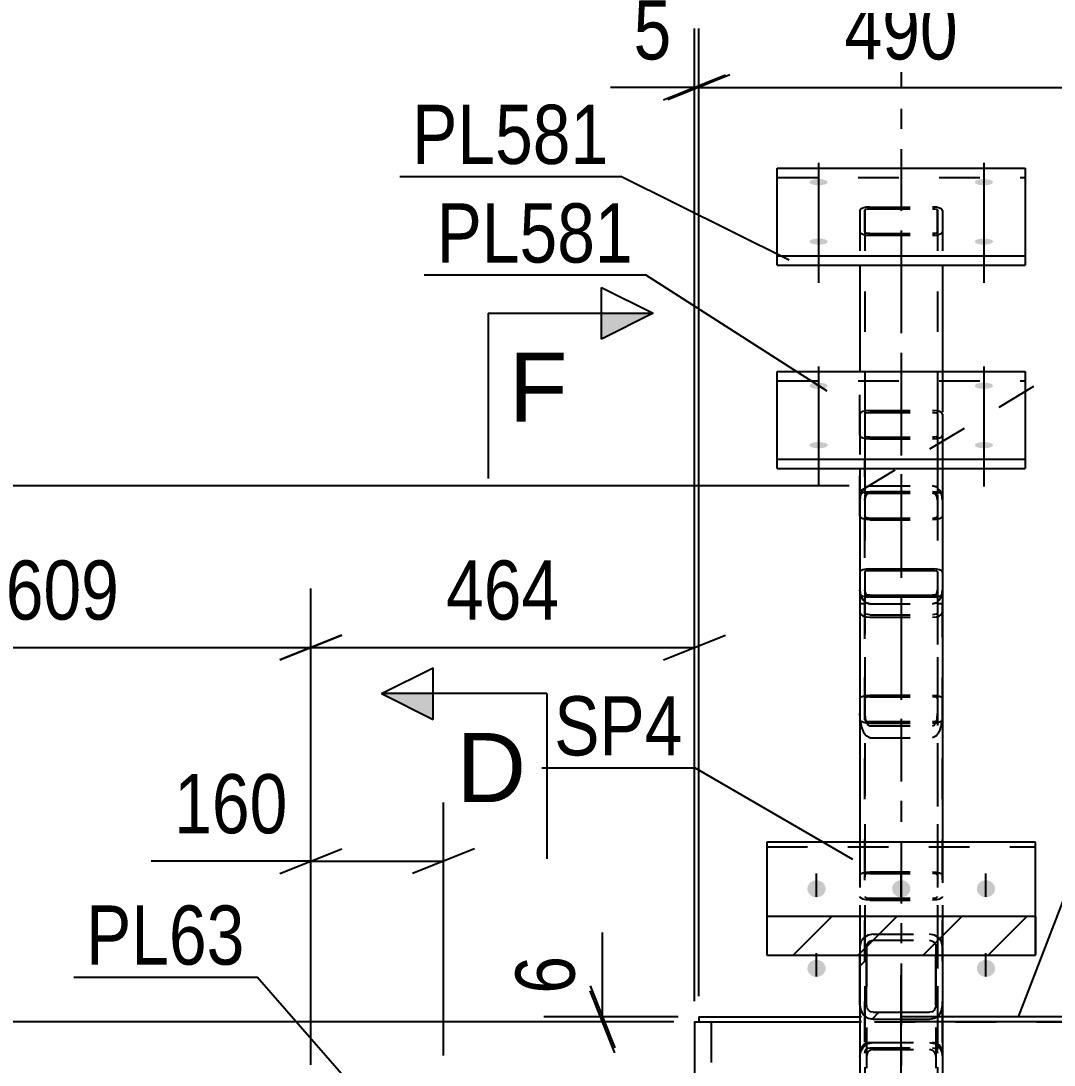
# Model space of a CAD drawing. Header units: millimetres. Extents: x 0 to 841, y 0 to 594.
# Drawn here: x 288.6 to 338.6, y 494.3 to 544.8 of the extents above; entities that cross this region are included whole.
import ezdxf

# ---------------------------------------------------------------- set-up
doc = ezdxf.new("R2010")
doc.units = ezdxf.units.MM
doc.linetypes.add('DXK_LINE_DOT2', pattern=[3.9198, 1.9599, -1.9599])
doc.linetypes.add('DXK_LINE_DOT3', pattern=[5.9187, 2.979, -0.9799, 0.9799, -0.9799])
doc.styles.add('Arial', font='arial.ttf', dxfattribs={"height": 0.2})
doc.styles.add('Arial Narrow', font='ARIALN.TTF', dxfattribs={"height": 0.2})

# ---------------------------------------------------------------- blocks, each defined once
blk = doc.blocks.new('Part-682348010-18010 - 17939')
at = {"color": 2, "linetype": 'Continuous'}
for p, q in [((321.178, 496.415), (321.378, 496.415)), ((321.178, 496.415), (321.178, 340.929)), ((322.048, 496.415), (322.778, 496.415)), ((322.778, 496.415), (329.178, 496.415)), ((340.307, 496.415), (333.178, 496.415))]:
    blk.add_line(p, q, dxfattribs=at)
at = {"color": 7, "linetype": 'DXK_LINE_DOT2'}
for p, q in [((321.299, 496.415), (322.048, 496.415)), ((321.978, 496.415), (321.978, 340.929)), ((333.178, 496.415), (329.178, 496.415))]:
    blk.add_line(p, q, dxfattribs=at)
at = {"color": 7, "linetype": 'DXK_LINE_DOT3'}
blk.add_line((331.178, 340.929), (331.178, 496.415), dxfattribs=at)
blk = doc.blocks.new('Part-682348010-17946 - 17939')
at = {"color": 7, "linetype": 'DXK_LINE_DOT3'}
blk.add_line((331.178, 522.913), (331.178, 489.868), dxfattribs=at)
at = {"color": 7, "linetype": 'DXK_LINE_DOT2'}
for p, q in [((329.178, 521.664), (329.214, 521.926)), ((329.214, 521.926), (329.318, 522.148)), ((329.318, 522.148), (329.474, 522.297)), ((329.474, 522.297), (329.658, 522.349)), ((329.566, 521.98), (329.488, 521.906)), ((329.658, 522.007), (329.566, 521.98)), ((329.658, 522.349), (332.698, 522.349)), ((329.658, 522.007), (332.698, 522.007)), ((332.698, 522.349), (332.881, 522.297)), ((332.789, 521.98), (332.698, 522.007)), ((332.867, 521.906), (332.789, 521.98)), ((332.881, 522.297), (333.037, 522.148)), ((333.037, 522.148), (333.141, 521.926)), ((333.141, 521.926), (333.178, 521.664)), ((329.178, 521.664), (329.178, 491.67)), ((329.436, 521.795), (329.418, 521.664)), ((329.418, 521.664), (329.418, 491.67)), ((329.488, 521.906), (329.436, 521.795)), ((332.919, 521.795), (332.867, 521.906)), ((332.938, 521.664), (332.919, 521.795)), ((332.938, 521.664), (332.938, 491.67)), ((333.178, 521.664), (333.178, 491.67)), ((329.214, 517.06), (329.178, 517.322)), ((329.318, 516.837), (329.214, 517.06)), ((329.418, 517.322), (329.436, 517.191)), ((329.436, 517.191), (329.488, 517.08)), ((329.488, 517.08), (329.566, 517.006)), ((329.566, 517.006), (329.658, 516.979)), ((329.658, 516.979), (332.698, 516.979)), ((332.698, 516.979), (332.789, 517.006)), ((332.789, 517.006), (332.867, 517.08)), ((332.867, 517.08), (332.919, 517.191)), ((332.919, 517.191), (332.938, 517.322)), ((333.141, 517.06), (333.037, 516.837)), ((333.178, 517.322), (333.141, 517.06)), ((329.474, 516.689), (329.318, 516.837)), ((329.658, 516.637), (329.474, 516.689)), ((329.658, 516.637), (332.698, 516.637)), ((332.881, 516.689), (332.698, 516.637)), ((333.037, 516.837), (332.881, 516.689)), ((329.658, 495.416), (329.474, 495.377)), ((329.488, 495.086), (329.566, 495.141)), ((329.566, 495.141), (329.658, 495.161)), ((329.658, 495.416), (332.698, 495.416)), ((329.658, 495.161), (332.698, 495.161)), ((332.881, 495.377), (332.698, 495.416)), ((332.698, 495.161), (332.789, 495.141)), ((332.789, 495.141), (332.867, 495.086)), ((329.214, 495.101), (329.178, 494.905)), ((329.418, 494.905), (329.436, 495.003)), ((329.436, 495.003), (329.488, 495.086)), ((332.867, 495.086), (332.919, 495.003)), ((332.919, 495.003), (332.938, 494.905)), ((333.178, 494.905), (333.141, 495.101)), ((329.178, 491.67), (329.214, 491.475)), ((329.436, 491.573), (329.418, 491.67)), ((332.938, 491.67), (332.919, 491.573)), ((333.141, 491.475), (333.178, 491.67)), ((329.488, 491.49), (329.436, 491.573)), ((329.474, 491.198), (329.658, 491.16)), ((329.566, 491.434), (329.488, 491.49)), ((329.658, 491.415), (329.566, 491.434)), ((329.658, 491.415), (332.698, 491.415)), ((329.658, 491.16), (332.698, 491.16)), ((332.789, 491.434), (332.698, 491.415)), ((332.698, 491.16), (332.881, 491.198)), ((332.867, 491.49), (332.789, 491.434)), ((332.919, 491.573), (332.867, 491.49))]:
    blk.add_line(p, q, dxfattribs=at)
for centre, start, end in [((329.678, 494.925), 114.32, 159.2417), ((332.677, 494.925), 20.7583, 65.68), ((329.678, 491.651), 200.7583, 245.68), ((332.677, 491.651), 294.32, 339.2417)]:
    blk.add_arc(centre, 0.496, start, end, dxfattribs=at)
blk = doc.blocks.new('Part-682348010-18011 - 17939')
at = {"color": 7, "linetype": 'DXK_LINE_DOT2'}
for p, q in [((329.214, 521.926), (329.178, 521.664)), ((329.318, 522.148), (329.214, 521.926)), ((329.474, 522.297), (329.318, 522.148)), ((329.658, 522.349), (329.474, 522.297)), ((329.488, 521.906), (329.566, 521.98)), ((329.566, 521.98), (329.658, 522.007)), ((329.658, 522.349), (332.698, 522.349)), ((329.658, 522.007), (332.698, 522.007)), ((332.881, 522.297), (332.698, 522.349)), ((332.698, 522.007), (332.789, 521.98)), ((332.789, 521.98), (332.867, 521.906)), ((333.037, 522.148), (332.881, 522.297)), ((333.141, 521.926), (333.037, 522.148)), ((333.178, 521.664), (333.141, 521.926)), ((329.178, 521.664), (329.178, 384.205)), ((329.418, 521.664), (329.436, 521.795)), ((329.418, 521.664), (329.418, 384.205)), ((329.436, 521.795), (329.488, 521.906)), ((332.867, 521.906), (332.919, 521.795)), ((332.919, 521.795), (332.938, 521.664)), ((332.938, 521.664), (332.938, 384.205)), ((333.178, 521.664), (333.178, 384.205)), ((329.178, 517.322), (329.214, 517.06)), ((329.214, 517.06), (329.318, 516.837)), ((329.436, 517.191), (329.418, 517.322)), ((329.488, 517.08), (329.436, 517.191)), ((329.566, 517.006), (329.488, 517.08)), ((329.658, 516.979), (329.566, 517.006)), ((329.658, 516.979), (332.698, 516.979)), ((332.789, 517.006), (332.698, 516.979)), ((332.867, 517.08), (332.789, 517.006)), ((332.919, 517.191), (332.867, 517.08)), ((332.938, 517.322), (332.919, 517.191)), ((333.037, 516.837), (333.141, 517.06)), ((333.141, 517.06), (333.178, 517.322)), ((329.318, 516.837), (329.474, 516.689)), ((329.474, 516.689), (329.658, 516.637)), ((329.658, 516.637), (332.698, 516.637)), ((332.698, 516.637), (332.881, 516.689)), ((332.881, 516.689), (333.037, 516.837))]:
    blk.add_line(p, q, dxfattribs=at)
blk = doc.blocks.new('Part-682348010-17947 - 17939')
at = {"linetype": 'Continuous'}
h = blk.add_hatch(dxfattribs=at)
h.set_pattern_fill('', scale=0.7, style=0, pattern_type=0)
h.set_pattern_definition([(45, (332.8576, 499.6446), (-1.5715, 1.5715), [])])
h.paths.add_polyline_path([(333.178, 499.645), (332.858, 499.645), (332.858, 497.222), (332.833, 497.092), (332.764, 496.981), (332.66, 496.908), (332.538, 496.882), (329.818, 496.882), (329.695, 496.908), (329.591, 496.981), (329.522, 497.092), (329.498, 497.222), (329.498, 499.645), (329.178, 499.645), (329.178, 497.222), (329.226, 496.962), (329.365, 496.741), (329.573, 496.593), (329.818, 496.541), (332.538, 496.541), (332.783, 496.593), (332.99, 496.741), (333.129, 496.962), (333.178, 497.222)])
at = {"color": 7, "linetype": 'DXK_LINE_DOT2'}
for p, q in [((329.226, 500.292), (329.178, 500.062)), ((329.365, 500.487), (329.226, 500.292)), ((329.573, 500.617), (329.365, 500.487)), ((329.522, 500.177), (329.591, 500.274)), ((329.818, 500.663), (329.573, 500.617)), ((329.591, 500.274), (329.695, 500.339)), ((329.695, 500.339), (329.818, 500.362)), ((329.818, 500.663), (332.538, 500.663)), ((329.818, 500.362), (332.538, 500.362)), ((332.783, 500.617), (332.538, 500.663)), ((332.538, 500.362), (332.66, 500.339)), ((332.66, 500.339), (332.764, 500.274)), ((332.764, 500.274), (332.833, 500.177)), ((332.99, 500.487), (332.783, 500.617)), ((333.129, 500.292), (332.99, 500.487)), ((333.178, 500.062), (333.129, 500.292)), ((329.178, 500.062), (329.178, 497.222)), ((329.498, 500.062), (329.522, 500.177)), ((329.498, 500.062), (329.498, 491.839)), ((332.833, 500.177), (332.858, 500.062)), ((332.858, 500.062), (332.858, 491.839)), ((333.178, 500.062), (333.178, 497.222)), ((329.573, 495.363), (329.818, 495.415)), ((329.818, 495.415), (332.538, 495.415)), ((332.538, 495.415), (332.783, 495.363)), ((329.178, 494.734), (329.226, 494.994)), ((329.522, 494.864), (329.498, 494.734)), ((329.818, 495.074), (329.695, 495.048)), ((329.818, 495.074), (332.538, 495.074)), ((332.66, 495.048), (332.538, 495.074)), ((332.858, 494.734), (332.833, 494.864)), ((333.129, 494.994), (333.178, 494.734)), ((329.498, 491.839), (329.522, 491.709)), ((332.833, 491.709), (332.858, 491.839)), ((329.695, 491.525), (329.818, 491.499)), ((329.818, 491.499), (332.538, 491.499)), ((332.538, 491.499), (332.66, 491.525))]:
    blk.add_line(p, q, dxfattribs=at)
at = {"color": 2, "linetype": 'Continuous'}
for p, q in [((329.178, 499.645), (329.498, 499.645)), ((329.178, 497.222), (329.178, 499.645)), ((329.498, 497.222), (329.498, 499.645)), ((332.858, 499.645), (333.178, 499.645)), ((332.858, 497.222), (332.858, 499.645)), ((333.178, 499.645), (333.178, 497.222)), ((329.178, 497.222), (329.178, 491.839)), ((329.178, 497.222), (329.226, 496.962)), ((329.522, 497.092), (329.498, 497.222)), ((332.858, 497.222), (332.833, 497.092)), ((333.129, 496.962), (333.178, 497.222)), ((333.178, 497.222), (333.178, 491.839)), ((329.818, 496.882), (329.695, 496.908)), ((329.818, 496.882), (332.538, 496.882)), ((332.66, 496.908), (332.538, 496.882)), ((329.573, 496.593), (329.818, 496.541)), ((329.818, 496.541), (332.538, 496.541)), ((332.538, 496.541), (332.783, 496.593)), ((329.226, 491.579), (329.178, 491.839)), ((333.178, 491.839), (333.129, 491.579)), ((329.818, 491.158), (329.573, 491.21)), ((329.818, 491.158), (332.538, 491.158)), ((332.783, 491.21), (332.538, 491.158))]:
    blk.add_line(p, q, dxfattribs=at)
at = {"color": 7, "linetype": 'DXK_LINE_DOT3'}
blk.add_line((331.178, 489.866), (331.178, 498.67), dxfattribs=at)
at = {"color": 2, "linetype": 'Continuous'}
for centre, radius, start, end in [((329.845, 497.196), 0.662, 200.7583, 245.68), ((329.831, 497.209), 0.331, 200.7583, 245.68), ((332.524, 497.209), 0.331, 294.32, 339.2417), ((332.51, 497.196), 0.662, 294.32, 339.2417), ((329.845, 491.813), 0.662, 200.7583, 245.68), ((332.51, 491.813), 0.662, 294.32, 339.2417)]:
    blk.add_arc(centre, radius, start, end, dxfattribs=at)
at = {"color": 7, "linetype": 'DXK_LINE_DOT2'}
for centre, radius, start, end in [((329.845, 494.76), 0.662, 114.32, 159.2417), ((332.51, 494.76), 0.662, 20.7583, 65.68), ((329.831, 494.747), 0.331, 114.32, 159.2417), ((332.524, 494.747), 0.331, 20.7583, 65.68), ((329.831, 491.826), 0.331, 200.7583, 245.68), ((332.524, 491.826), 0.331, 294.32, 339.2417)]:
    blk.add_arc(centre, radius, start, end, dxfattribs=at)
blk = doc.blocks.new('Part-682348010-17951 - 17939')
at = {"color": 7, "linetype": 'DXK_LINE_DOT2'}
for p, q in [((329.178, 516.637), (329.178, 362.16)), ((329.418, 516.637), (329.178, 516.637)), ((329.418, 362.16), (329.418, 516.637)), ((333.178, 516.637), (332.938, 516.637)), ((332.938, 516.637), (332.938, 362.16)), ((333.178, 362.16), (333.178, 516.637)), ((329.178, 516.224), (329.214, 516.136)), ((329.214, 516.136), (329.318, 516.062)), ((329.318, 516.062), (329.474, 516.012)), ((329.436, 516.18), (329.418, 516.224)), ((329.488, 516.143), (329.436, 516.18)), ((329.474, 516.012), (329.658, 515.995)), ((329.566, 516.118), (329.488, 516.143)), ((329.658, 516.109), (329.566, 516.118)), ((329.658, 516.109), (332.698, 516.109)), ((329.658, 515.995), (332.698, 515.995)), ((332.789, 516.118), (332.698, 516.109)), ((332.698, 515.995), (332.881, 516.012)), ((332.867, 516.143), (332.789, 516.118)), ((332.919, 516.18), (332.867, 516.143)), ((332.881, 516.012), (333.037, 516.062)), ((332.938, 516.224), (332.919, 516.18)), ((333.037, 516.062), (333.141, 516.136)), ((333.141, 516.136), (333.178, 516.224)), ((329.214, 510.882), (329.178, 511.331)), ((329.418, 511.331), (329.436, 511.107)), ((332.919, 511.107), (332.938, 511.331)), ((333.178, 511.331), (333.141, 510.882)), ((329.566, 510.79), (329.658, 510.745)), ((329.658, 510.745), (332.698, 510.745)), ((332.698, 510.745), (332.789, 510.79)), ((329.658, 510.159), (329.474, 510.248)), ((329.658, 510.159), (332.698, 510.159)), ((332.881, 510.248), (332.698, 510.159))]:
    blk.add_line(p, q, dxfattribs=at)
for centre, radius, start, end in [((330.435, 511.012), 1.227, 186.0746, 218.4869), ((330.046, 511.171), 0.614, 186.0746, 218.4869), ((332.309, 511.171), 0.614, 321.5131, 353.9254), ((331.92, 511.012), 1.227, 321.5131, 353.9254)]:
    blk.add_arc(centre, radius, start, end, dxfattribs=at)
blk = doc.blocks.new('Bolt-682348010-43789 - 17939')
at = {"linetype": 'Continuous'}
for points in [[(335.178, 536.891), (335.087, 536.895), (334.999, 536.904), (334.92, 536.92), (334.851, 536.941), (334.797, 536.967), (334.76, 536.995), (334.741, 537.026), (334.741, 537.058), (334.76, 537.088), (334.797, 537.117), (334.851, 537.143), (334.92, 537.164), (334.999, 537.179), (335.087, 537.189), (335.178, 537.192), (335.27, 537.189), (335.357, 537.179), (335.437, 537.164), (335.505, 537.143), (335.559, 537.117), (335.597, 537.088), (335.616, 537.058), (335.616, 537.026), (335.597, 536.995), (335.559, 536.967), (335.505, 536.941), (335.437, 536.92), (335.357, 536.904), (335.27, 536.895)], [(335.178, 534.018), (335.087, 534.021), (334.999, 534.031), (334.92, 534.046), (334.851, 534.067), (334.797, 534.093), (334.76, 534.122), (334.741, 534.152), (334.741, 534.184), (334.76, 534.215), (334.797, 534.243), (334.851, 534.269), (334.92, 534.29), (334.999, 534.306), (335.087, 534.315), (335.178, 534.319), (335.27, 534.315), (335.357, 534.306), (335.437, 534.29), (335.505, 534.269), (335.559, 534.243), (335.597, 534.215), (335.616, 534.184), (335.616, 534.152), (335.597, 534.122), (335.559, 534.093), (335.505, 534.067), (335.437, 534.046), (335.357, 534.031), (335.27, 534.021)]]:
    blk.add_hatch(color=1, dxfattribs=at).paths.add_polyline_path(points)
at = {"color": 1, "linetype": 'Continuous'}
for p, q in [((335.178, 537.982), (335.178, 535.05)), ((335.178, 535.108), (335.178, 532.176))]:
    blk.add_line(p, q, dxfattribs=at)
blk = doc.blocks.new('Bolt-682348010-43786 - 17939')
at = {"linetype": 'Continuous'}
for points in [[(327.178, 527.041), (327.087, 527.045), (326.999, 527.054), (326.92, 527.07), (326.851, 527.091), (326.797, 527.117), (326.76, 527.145), (326.741, 527.176), (326.741, 527.208), (326.76, 527.238), (326.797, 527.267), (326.851, 527.293), (326.92, 527.314), (326.999, 527.329), (327.087, 527.339), (327.178, 527.342), (327.27, 527.339), (327.357, 527.329), (327.437, 527.314), (327.505, 527.293), (327.559, 527.267), (327.597, 527.238), (327.616, 527.208), (327.616, 527.176), (327.597, 527.145), (327.559, 527.117), (327.505, 527.091), (327.437, 527.07), (327.357, 527.054), (327.27, 527.045)], [(327.178, 524.167), (327.087, 524.171), (326.999, 524.18), (326.92, 524.196), (326.851, 524.217), (326.797, 524.243), (326.76, 524.271), (326.741, 524.302), (326.741, 524.334), (326.76, 524.364), (326.797, 524.393), (326.851, 524.419), (326.92, 524.44), (326.999, 524.455), (327.087, 524.465), (327.178, 524.469), (327.27, 524.465), (327.357, 524.455), (327.437, 524.44), (327.505, 524.419), (327.559, 524.393), (327.597, 524.364), (327.616, 524.334), (327.616, 524.302), (327.597, 524.271), (327.559, 524.243), (327.505, 524.217), (327.437, 524.196), (327.357, 524.18), (327.27, 524.171)]]:
    blk.add_hatch(color=1, dxfattribs=at).paths.add_polyline_path(points)
at = {"color": 1, "linetype": 'Continuous'}
for p, q in [((327.178, 528.131), (327.178, 525.2)), ((327.178, 525.258), (327.178, 522.326))]:
    blk.add_line(p, q, dxfattribs=at)
blk = doc.blocks.new('Part-682348010-43782 - 17939')
at = {"color": 2, "linetype": 'Continuous'}
for p, q in [((325.178, 523.183), (325.178, 527.876)), ((325.178, 527.876), (337.178, 527.876)), ((337.178, 527.876), (337.178, 523.183)), ((325.178, 523.634), (337.178, 523.634)), ((325.178, 523.183), (337.178, 523.183))]:
    blk.add_line(p, q, dxfattribs=at)
at = {"color": 7, "linetype": 'DXK_LINE_DOT2'}
blk.add_line((325.178, 527.425), (337.178, 527.425), dxfattribs=at)
blk = doc.blocks.new('Part-682348010-17983 - 17939')
at = {"linetype": 'Continuous'}
h = blk.add_hatch(dxfattribs=at)
h.set_pattern_fill('', scale=0.7, style=0, pattern_type=0)
h.set_pattern_definition([(45, (324.6776, 501.5159), (-1.57154, 1.57154), [])])
h.paths.add_polyline_path([(337.678, 501.516), (324.678, 501.516), (324.678, 499.645), (337.678, 499.645)])
at = {"color": 2, "linetype": 'Continuous'}
for p, q in [((337.678, 505.11), (324.678, 505.11)), ((324.678, 505.11), (324.678, 501.516)), ((337.678, 501.516), (337.678, 505.11)), ((337.678, 501.516), (324.678, 501.516)), ((324.678, 501.516), (324.678, 499.645)), ((337.678, 499.645), (337.678, 501.516)), ((324.678, 499.645), (337.678, 499.645))]:
    blk.add_line(p, q, dxfattribs=at)
at = {"color": 7, "linetype": 'DXK_LINE_DOT2'}
for p, q in [((324.678, 504.892), (337.678, 504.892)), ((324.678, 501.516), (324.678, 499.645)), ((337.678, 501.516), (337.678, 499.645))]:
    blk.add_line(p, q, dxfattribs=at)
blk = doc.blocks.new('Part-682348010-17984 - 17939')
at = {"color": 2, "linetype": 'Continuous'}
for p, q in [((321.378, 496.655), (329.178, 496.655)), ((321.378, 496.655), (321.378, 496.415)), ((340.978, 496.655), (333.178, 496.655)), ((340.978, 496.655), (340.978, 496.415)), ((321.378, 496.415), (322.048, 496.415)), ((340.978, 496.415), (340.307, 496.415))]:
    blk.add_line(p, q, dxfattribs=at)
at = {"color": 7, "linetype": 'DXK_LINE_DOT2'}
for p, q in [((333.178, 496.655), (329.178, 496.655)), ((322.048, 496.415), (340.307, 496.415))]:
    blk.add_line(p, q, dxfattribs=at)
blk = doc.blocks.new('Bolt-682348010-18037 - 17939')
at = {"linetype": 'Continuous'}
for points in [[(327.078, 502.442), (326.986, 502.451), (326.899, 502.478), (326.819, 502.521), (326.751, 502.579), (326.697, 502.648), (326.659, 502.727), (326.64, 502.812), (326.64, 502.898), (326.659, 502.983), (326.697, 503.062), (326.751, 503.132), (326.819, 503.19), (326.899, 503.233), (326.986, 503.26), (327.078, 503.269), (327.169, 503.26), (327.257, 503.233), (327.336, 503.19), (327.405, 503.132), (327.459, 503.062), (327.496, 502.983), (327.515, 502.898), (327.515, 502.812), (327.496, 502.727), (327.459, 502.648), (327.405, 502.579), (327.336, 502.521), (327.257, 502.478), (327.169, 502.451)], [(331.178, 502.442), (331.086, 502.451), (330.999, 502.478), (330.919, 502.521), (330.851, 502.579), (330.797, 502.648), (330.759, 502.727), (330.74, 502.812), (330.74, 502.898), (330.759, 502.983), (330.797, 503.062), (330.851, 503.132), (330.919, 503.19), (330.999, 503.233), (331.086, 503.26), (331.178, 503.269), (331.269, 503.26), (331.357, 503.233), (331.436, 503.19), (331.505, 503.132), (331.559, 503.062), (331.596, 502.983), (331.615, 502.898), (331.615, 502.812), (331.596, 502.727), (331.559, 502.648), (331.505, 502.579), (331.436, 502.521), (331.357, 502.478), (331.269, 502.451)], [(335.278, 502.442), (335.186, 502.451), (335.099, 502.478), (335.019, 502.521), (334.951, 502.579), (334.897, 502.648), (334.859, 502.727), (334.84, 502.812), (334.84, 502.898), (334.859, 502.983), (334.897, 503.062), (334.951, 503.132), (335.019, 503.19), (335.099, 503.233), (335.186, 503.26), (335.278, 503.269), (335.369, 503.26), (335.457, 503.233), (335.536, 503.19), (335.605, 503.132), (335.659, 503.062), (335.696, 502.983), (335.715, 502.898), (335.715, 502.812), (335.696, 502.727), (335.659, 502.648), (335.605, 502.579), (335.536, 502.521), (335.457, 502.478), (335.369, 502.451)], [(327.078, 498.589), (326.986, 498.598), (326.899, 498.625), (326.819, 498.668), (326.751, 498.726), (326.697, 498.796), (326.659, 498.875), (326.64, 498.959), (326.64, 499.046), (326.659, 499.13), (326.697, 499.209), (326.751, 499.279), (326.819, 499.337), (326.899, 499.38), (326.986, 499.407), (327.078, 499.416), (327.169, 499.407), (327.257, 499.38), (327.336, 499.337), (327.405, 499.279), (327.459, 499.209), (327.496, 499.13), (327.515, 499.046), (327.515, 498.959), (327.496, 498.875), (327.459, 498.796), (327.405, 498.726), (327.336, 498.668), (327.257, 498.625), (327.169, 498.598)], [(335.278, 498.589), (335.186, 498.598), (335.099, 498.625), (335.019, 498.668), (334.951, 498.726), (334.897, 498.796), (334.859, 498.875), (334.84, 498.959), (334.84, 499.046), (334.859, 499.13), (334.897, 499.209), (334.951, 499.279), (335.019, 499.337), (335.099, 499.38), (335.186, 499.407), (335.278, 499.416), (335.369, 499.407), (335.457, 499.38), (335.536, 499.337), (335.605, 499.279), (335.659, 499.209), (335.696, 499.13), (335.715, 499.046), (335.715, 498.959), (335.696, 498.875), (335.659, 498.796), (335.605, 498.726), (335.536, 498.668), (335.457, 498.625), (335.369, 498.598)]]:
    blk.add_hatch(color=1, dxfattribs=at).paths.add_polyline_path(points)
at = {"color": 1, "linetype": 'Continuous'}
for p, q in [((327.078, 502.458), (327.078, 503.594)), ((331.178, 502.458), (331.178, 503.594)), ((335.278, 502.458), (335.278, 503.594)), ((327.078, 498.606), (327.078, 499.741)), ((335.278, 498.606), (335.278, 499.741))]:
    blk.add_line(p, q, dxfattribs=at)
blk = doc.blocks.new('Part-682348010-43781 - 17939')
at = {"color": 7, "linetype": 'DXK_LINE_DOT3'}
blk.add_line((331.178, 534.705), (331.178, 502.145), dxfattribs=at)
at = {"color": 7, "linetype": 'DXK_LINE_DOT2'}
for p, q in [((329.474, 525.976), (329.318, 525.94)), ((329.658, 525.988), (329.474, 525.976)), ((329.658, 525.988), (332.698, 525.988)), ((332.881, 525.976), (332.698, 525.988)), ((333.037, 525.94), (332.881, 525.976)), ((329.214, 525.887), (329.178, 525.824)), ((329.178, 525.824), (329.178, 511.025)), ((329.318, 525.94), (329.214, 525.887)), ((329.418, 525.824), (329.436, 525.856)), ((329.418, 525.824), (329.418, 511.025)), ((329.436, 525.856), (329.488, 525.882)), ((329.488, 525.882), (329.566, 525.9)), ((329.566, 525.9), (329.658, 525.906)), ((329.658, 525.906), (332.698, 525.906)), ((332.698, 525.906), (332.789, 525.9)), ((332.789, 525.9), (332.867, 525.882)), ((332.867, 525.882), (332.919, 525.856)), ((332.919, 525.856), (332.938, 525.824)), ((332.938, 525.824), (332.938, 523.634)), ((332.938, 525.824), (332.938, 511.025)), ((333.141, 525.887), (333.037, 525.94)), ((333.178, 525.824), (333.141, 525.887)), ((333.178, 525.824), (333.178, 511.025)), ((329.178, 524.787), (329.214, 524.724)), ((329.214, 524.724), (329.318, 524.671)), ((329.318, 524.671), (329.474, 524.635)), ((329.436, 524.755), (329.418, 524.787)), ((329.488, 524.729), (329.436, 524.755)), ((329.474, 524.635), (329.658, 524.623)), ((329.566, 524.711), (329.488, 524.729)), ((329.658, 524.705), (329.566, 524.711)), ((329.658, 524.705), (332.698, 524.705)), ((329.658, 524.623), (332.698, 524.623)), ((332.789, 524.711), (332.698, 524.705)), ((332.698, 524.623), (332.881, 524.635)), ((332.867, 524.729), (332.789, 524.711)), ((332.919, 524.755), (332.867, 524.729)), ((332.881, 524.635), (333.037, 524.671)), ((332.938, 524.787), (332.919, 524.755)), ((333.037, 524.671), (333.141, 524.724)), ((333.141, 524.724), (333.178, 524.787)), ((329.418, 511.025), (329.418, 523.634)), ((329.178, 518.174), (329.178, 511.025)), ((333.178, 518.174), (333.178, 511.025)), ((329.178, 512.063), (329.214, 512.126)), ((329.214, 512.126), (329.318, 512.179)), ((329.318, 512.179), (329.474, 512.214)), ((329.436, 512.094), (329.418, 512.063)), ((329.488, 512.121), (329.436, 512.094)), ((329.474, 512.214), (329.658, 512.227)), ((329.566, 512.139), (329.488, 512.121)), ((329.658, 512.145), (329.566, 512.139)), ((329.658, 512.227), (332.698, 512.227)), ((329.658, 512.145), (332.698, 512.145)), ((332.698, 512.227), (332.881, 512.214)), ((332.789, 512.139), (332.698, 512.145)), ((332.867, 512.121), (332.789, 512.139)), ((332.919, 512.094), (332.867, 512.121)), ((332.881, 512.214), (333.037, 512.179)), ((332.938, 512.063), (332.919, 512.094)), ((333.037, 512.179), (333.141, 512.126)), ((333.141, 512.126), (333.178, 512.063)), ((329.214, 510.963), (329.178, 511.025)), ((329.318, 510.909), (329.214, 510.963)), ((329.474, 510.874), (329.318, 510.909)), ((329.418, 511.025), (329.436, 510.994)), ((329.436, 510.994), (329.488, 510.967)), ((329.658, 510.861), (329.474, 510.874)), ((329.488, 510.967), (329.566, 510.95)), ((329.566, 510.95), (329.658, 510.943)), ((329.658, 510.943), (332.698, 510.943)), ((329.658, 510.861), (332.698, 510.861)), ((332.698, 510.943), (332.789, 510.95)), ((332.881, 510.874), (332.698, 510.861)), ((332.789, 510.95), (332.867, 510.967)), ((332.867, 510.967), (332.919, 510.994)), ((333.037, 510.909), (332.881, 510.874)), ((332.919, 510.994), (332.938, 511.025)), ((333.141, 510.963), (333.037, 510.909)), ((333.178, 511.025), (333.141, 510.963))]:
    blk.add_line(p, q, dxfattribs=at)
at = {"color": 2, "linetype": 'Continuous'}
for p, q in [((329.178, 523.183), (329.178, 518.174)), ((333.178, 523.183), (333.178, 518.174))]:
    blk.add_line(p, q, dxfattribs=at)
blk = doc.blocks.new('Part-682348010-43783 - 17939')
at = {"color": 7, "linetype": 'DXK_LINE_DOT3'}
blk.add_line((331.178, 544.555), (331.178, 511.995), dxfattribs=at)
at = {"color": 7, "linetype": 'DXK_LINE_DOT2'}
for p, q in [((329.214, 535.737), (329.178, 535.674)), ((329.178, 535.674), (329.178, 533.033)), ((329.178, 535.674), (329.178, 533.033)), ((329.318, 535.79), (329.214, 535.737)), ((329.474, 535.826), (329.318, 535.79)), ((329.418, 535.674), (329.436, 535.706)), ((329.418, 534.637), (329.418, 535.674)), ((329.418, 535.674), (329.418, 520.875)), ((329.436, 535.706), (329.488, 535.732)), ((329.658, 535.838), (329.474, 535.826)), ((329.488, 535.732), (329.566, 535.75)), ((329.566, 535.75), (329.658, 535.756)), ((329.658, 535.838), (332.698, 535.838)), ((329.658, 535.756), (332.698, 535.756)), ((332.881, 535.826), (332.698, 535.838)), ((332.698, 535.756), (332.789, 535.75)), ((332.789, 535.75), (332.867, 535.732)), ((332.867, 535.732), (332.919, 535.706)), ((333.037, 535.79), (332.881, 535.826)), ((332.919, 535.706), (332.938, 535.674)), ((332.938, 534.637), (332.938, 535.674)), ((332.938, 535.674), (332.938, 520.875)), ((333.141, 535.737), (333.037, 535.79)), ((333.178, 535.674), (333.141, 535.737)), ((333.178, 535.674), (333.178, 533.033)), ((333.178, 535.674), (333.178, 533.033)), ((329.178, 534.637), (329.214, 534.574)), ((329.214, 534.574), (329.318, 534.521)), ((329.436, 534.605), (329.418, 534.637)), ((329.488, 534.579), (329.436, 534.605)), ((329.566, 534.561), (329.488, 534.579)), ((329.658, 534.555), (329.566, 534.561)), ((329.658, 534.555), (332.698, 534.555)), ((332.789, 534.561), (332.698, 534.555)), ((332.867, 534.579), (332.789, 534.561)), ((332.919, 534.605), (332.867, 534.579)), ((332.938, 534.637), (332.919, 534.605)), ((333.037, 534.521), (333.141, 534.574)), ((333.141, 534.574), (333.178, 534.637)), ((329.318, 534.521), (329.474, 534.485)), ((329.474, 534.485), (329.658, 534.473)), ((329.658, 534.473), (332.698, 534.473)), ((332.698, 534.473), (332.881, 534.485)), ((332.881, 534.485), (333.037, 534.521)), ((329.178, 520.875), (329.178, 527.876)), ((333.178, 527.876), (333.178, 520.875)), ((329.178, 521.913), (329.214, 521.976)), ((329.214, 521.976), (329.318, 522.029)), ((329.318, 522.029), (329.474, 522.064)), ((329.436, 521.944), (329.418, 521.913)), ((329.488, 521.971), (329.436, 521.944)), ((329.474, 522.064), (329.658, 522.077)), ((329.566, 521.989), (329.488, 521.971)), ((329.658, 521.995), (329.566, 521.989)), ((329.658, 522.077), (332.698, 522.077)), ((329.658, 521.995), (332.698, 521.995)), ((332.698, 522.077), (332.881, 522.064)), ((332.789, 521.989), (332.698, 521.995)), ((332.867, 521.971), (332.789, 521.989)), ((332.919, 521.944), (332.867, 521.971)), ((332.881, 522.064), (333.037, 522.029)), ((332.938, 521.913), (332.919, 521.944)), ((333.037, 522.029), (333.141, 521.976)), ((333.141, 521.976), (333.178, 521.913)), ((329.214, 520.813), (329.178, 520.875)), ((329.318, 520.76), (329.214, 520.813)), ((329.474, 520.724), (329.318, 520.76)), ((329.418, 520.875), (329.436, 520.844)), ((329.436, 520.844), (329.488, 520.817)), ((329.658, 520.712), (329.474, 520.724)), ((329.488, 520.817), (329.566, 520.8)), ((329.566, 520.8), (329.658, 520.793)), ((329.658, 520.793), (332.698, 520.793)), ((329.658, 520.712), (332.698, 520.712)), ((332.698, 520.793), (332.789, 520.8)), ((332.881, 520.724), (332.698, 520.712)), ((332.789, 520.8), (332.867, 520.817)), ((332.867, 520.817), (332.919, 520.844)), ((333.037, 520.76), (332.881, 520.724)), ((332.919, 520.844), (332.938, 520.875)), ((333.141, 520.813), (333.037, 520.76)), ((333.178, 520.875), (333.141, 520.813))]:
    blk.add_line(p, q, dxfattribs=at)
at = {"color": 2, "linetype": 'Continuous'}
for p, q in [((329.178, 533.033), (329.178, 527.876)), ((333.178, 533.033), (333.178, 527.876))]:
    blk.add_line(p, q, dxfattribs=at)
blk = doc.blocks.new('Part-682348010-43784 - 17939')
at = {"color": 2, "linetype": 'Continuous'}
for p, q in [((325.178, 533.033), (325.178, 537.726)), ((325.178, 537.726), (337.178, 537.726)), ((337.178, 537.726), (337.178, 533.033)), ((325.178, 533.484), (337.178, 533.484)), ((325.178, 533.033), (337.178, 533.033))]:
    blk.add_line(p, q, dxfattribs=at)
at = {"color": 7, "linetype": 'DXK_LINE_DOT2'}
blk.add_line((325.178, 537.275), (337.178, 537.275), dxfattribs=at)
blk = doc.blocks.new('Part-682348010-43785 - 17939')
at = {"color": 2, "linetype": 'Continuous'}
for p, q in [((329.214, 518.236), (329.178, 518.174)), ((329.178, 518.174), (329.178, 517.136)), ((329.318, 518.29), (329.214, 518.236)), ((329.474, 518.325), (329.318, 518.29)), ((329.418, 518.174), (329.436, 518.205)), ((329.418, 518.174), (329.418, 517.136)), ((329.436, 518.205), (329.488, 518.232)), ((329.658, 518.338), (329.474, 518.325)), ((329.488, 518.232), (329.566, 518.249)), ((329.566, 518.249), (329.658, 518.256)), ((329.658, 518.338), (332.698, 518.338)), ((329.658, 518.256), (332.698, 518.256)), ((332.881, 518.325), (332.698, 518.338)), ((332.698, 518.256), (332.789, 518.249)), ((332.789, 518.249), (332.867, 518.232)), ((332.867, 518.232), (332.919, 518.205)), ((333.037, 518.29), (332.881, 518.325)), ((332.919, 518.205), (332.938, 518.174)), ((332.938, 518.174), (332.938, 517.136)), ((333.141, 518.236), (333.037, 518.29)), ((333.178, 518.174), (333.141, 518.236)), ((333.178, 518.174), (333.178, 517.136)), ((329.178, 517.136), (329.178, 505.11)), ((329.178, 517.136), (329.214, 517.073)), ((329.214, 517.073), (329.318, 517.02)), ((329.318, 517.02), (329.474, 516.984)), ((329.436, 517.104), (329.418, 517.136)), ((329.488, 517.078), (329.436, 517.104)), ((329.474, 516.984), (329.658, 516.972)), ((329.566, 517.06), (329.488, 517.078)), ((329.658, 517.054), (329.566, 517.06)), ((329.658, 517.054), (332.698, 517.054)), ((329.658, 516.972), (332.698, 516.972)), ((332.789, 517.06), (332.698, 517.054)), ((332.698, 516.972), (332.881, 516.984)), ((332.867, 517.078), (332.789, 517.06)), ((332.919, 517.104), (332.867, 517.078)), ((332.881, 516.984), (333.037, 517.02)), ((332.938, 517.136), (332.919, 517.104)), ((333.037, 517.02), (333.141, 517.073)), ((333.141, 517.073), (333.178, 517.136)), ((333.178, 517.136), (333.178, 505.11))]:
    blk.add_line(p, q, dxfattribs=at)
at = {"color": 7, "linetype": 'DXK_LINE_DOT2'}
for p, q in [((329.418, 517.136), (329.418, 502.475)), ((332.938, 517.136), (332.938, 502.475)), ((329.178, 505.11), (329.178, 502.475)), ((333.178, 505.11), (333.178, 502.475)), ((329.178, 503.512), (329.214, 503.575)), ((329.214, 503.575), (329.318, 503.628)), ((329.318, 503.628), (329.474, 503.664)), ((329.436, 503.544), (329.418, 503.512)), ((329.488, 503.57), (329.436, 503.544)), ((329.474, 503.664), (329.658, 503.676)), ((329.566, 503.588), (329.488, 503.57)), ((329.658, 503.594), (329.566, 503.588)), ((329.658, 503.676), (332.698, 503.676)), ((329.658, 503.594), (332.698, 503.594)), ((332.698, 503.676), (332.881, 503.664)), ((332.789, 503.588), (332.698, 503.594)), ((332.867, 503.57), (332.789, 503.588)), ((332.919, 503.544), (332.867, 503.57)), ((332.881, 503.664), (333.037, 503.628)), ((332.938, 503.512), (332.919, 503.544)), ((333.037, 503.628), (333.141, 503.575)), ((333.141, 503.575), (333.178, 503.512)), ((329.214, 502.412), (329.178, 502.475)), ((329.318, 502.359), (329.214, 502.412)), ((329.474, 502.323), (329.318, 502.359)), ((329.418, 502.475), (329.436, 502.443)), ((329.436, 502.443), (329.488, 502.417)), ((329.658, 502.311), (329.474, 502.323)), ((329.488, 502.417), (329.566, 502.399)), ((329.566, 502.399), (329.658, 502.393)), ((329.658, 502.393), (332.698, 502.393)), ((329.658, 502.311), (332.698, 502.311)), ((332.698, 502.393), (332.789, 502.399)), ((332.881, 502.323), (332.698, 502.311)), ((332.789, 502.399), (332.867, 502.417)), ((332.867, 502.417), (332.919, 502.443)), ((333.037, 502.359), (332.881, 502.323)), ((332.919, 502.443), (332.938, 502.475)), ((333.141, 502.412), (333.037, 502.359)), ((333.178, 502.475), (333.141, 502.412))]:
    blk.add_line(p, q, dxfattribs=at)
blk = doc.blocks.new('Bolt-682348010-43787 - 17939')
at = {"linetype": 'Continuous'}
for points in [[(335.178, 527.041), (335.087, 527.045), (334.999, 527.054), (334.92, 527.07), (334.851, 527.091), (334.797, 527.117), (334.76, 527.145), (334.741, 527.176), (334.741, 527.208), (334.76, 527.238), (334.797, 527.267), (334.851, 527.293), (334.92, 527.314), (334.999, 527.329), (335.087, 527.339), (335.178, 527.342), (335.27, 527.339), (335.357, 527.329), (335.437, 527.314), (335.505, 527.293), (335.559, 527.267), (335.597, 527.238), (335.616, 527.208), (335.616, 527.176), (335.597, 527.145), (335.559, 527.117), (335.505, 527.091), (335.437, 527.07), (335.357, 527.054), (335.27, 527.045)], [(335.178, 524.167), (335.087, 524.171), (334.999, 524.18), (334.92, 524.196), (334.851, 524.217), (334.797, 524.243), (334.76, 524.271), (334.741, 524.302), (334.741, 524.334), (334.76, 524.364), (334.797, 524.393), (334.851, 524.419), (334.92, 524.44), (334.999, 524.455), (335.087, 524.465), (335.178, 524.469), (335.27, 524.465), (335.357, 524.455), (335.437, 524.44), (335.505, 524.419), (335.559, 524.393), (335.597, 524.364), (335.616, 524.334), (335.616, 524.302), (335.597, 524.271), (335.559, 524.243), (335.505, 524.217), (335.437, 524.196), (335.357, 524.18), (335.27, 524.171)]]:
    blk.add_hatch(color=1, dxfattribs=at).paths.add_polyline_path(points)
at = {"color": 1, "linetype": 'Continuous'}
for p, q in [((335.178, 528.131), (335.178, 525.2)), ((335.178, 525.258), (335.178, 522.326))]:
    blk.add_line(p, q, dxfattribs=at)
blk = doc.blocks.new('Bolt-682348010-43788 - 17939')
at = {"linetype": 'Continuous'}
for points in [[(327.178, 536.891), (327.087, 536.895), (326.999, 536.904), (326.92, 536.92), (326.851, 536.941), (326.797, 536.967), (326.76, 536.995), (326.741, 537.026), (326.741, 537.058), (326.76, 537.088), (326.797, 537.117), (326.851, 537.143), (326.92, 537.164), (326.999, 537.179), (327.087, 537.189), (327.178, 537.192), (327.27, 537.189), (327.357, 537.179), (327.437, 537.164), (327.505, 537.143), (327.559, 537.117), (327.597, 537.088), (327.616, 537.058), (327.616, 537.026), (327.597, 536.995), (327.559, 536.967), (327.505, 536.941), (327.437, 536.92), (327.357, 536.904), (327.27, 536.895)], [(327.178, 534.018), (327.087, 534.021), (326.999, 534.031), (326.92, 534.046), (326.851, 534.067), (326.797, 534.093), (326.76, 534.122), (326.741, 534.152), (326.741, 534.184), (326.76, 534.215), (326.797, 534.243), (326.851, 534.269), (326.92, 534.29), (326.999, 534.306), (327.087, 534.315), (327.178, 534.319), (327.27, 534.315), (327.357, 534.306), (327.437, 534.29), (327.505, 534.269), (327.559, 534.243), (327.597, 534.215), (327.616, 534.184), (327.616, 534.152), (327.597, 534.122), (327.559, 534.093), (327.505, 534.067), (327.437, 534.046), (327.357, 534.031), (327.27, 534.021)]]:
    blk.add_hatch(color=1, dxfattribs=at).paths.add_polyline_path(points)
at = {"color": 1, "linetype": 'Continuous'}
for p, q in [((327.178, 537.982), (327.178, 535.05)), ((327.178, 535.108), (327.178, 532.176))]:
    blk.add_line(p, q, dxfattribs=at)
blk = doc.blocks.new('StraightDimension-682348010-54110 - 17939')
at = {"color": 7, "linetype": 'Continuous'}
blk.add_line((320.178, 496.415), (248.512, 496.415), dxfattribs=at)
blk = doc.blocks.new('StraightDimension-682348010-47933 - 17939')
at = {"color": 7, "linetype": 'Continuous'}
for p, q in [((302.602, 494.484), (302.602, 507.037)), ((309.021, 494.791), (309.021, 507.037)), ((301.102, 503.587), (304.102, 504.787)), ((310.521, 504.787), (307.521, 503.587)), ((302.602, 504.187), (294.867, 504.187)), ((302.602, 504.187), (294.867, 504.187)), ((302.602, 504.187), (309.021, 504.187))]:
    blk.add_line(p, q, dxfattribs=at)
at = {"color": 0}
blk.add_wipeout([(302.077, 504.937), (302.077, 509.137), (295.392, 509.137), (295.392, 504.937)], dxfattribs=at)
at = {"color": 3, "style": 'Arial Narrow'}
blk.add_text('160', height=2.8633, dxfattribs=at).set_placement((295.992, 505.537))
blk = doc.blocks.new('StraightDimension-682348010-28588 - 17939')
at = {"color": 7, "linetype": 'Continuous'}
for p, q in [((321.378, 497.655), (321.378, 544.481)), ((340.978, 497.655), (340.978, 544.481)), ((322.878, 542.231), (319.878, 541.031)), ((339.478, 541.031), (342.478, 542.231)), ((321.378, 541.631), (340.978, 541.631))]:
    blk.add_line(p, q, dxfattribs=at)
at = {"color": 0}
blk.add_wipeout([(334.52, 542.381), (334.52, 546.581), (327.835, 546.581), (327.835, 542.381)], dxfattribs=at)
at = {"color": 3, "style": 'Arial Narrow'}
blk.add_text('490', height=2.8633, dxfattribs=at).set_placement((328.435, 542.981))
blk = doc.blocks.new('StraightDimension-682348010-28388 - 17939')
at = {"color": 7, "linetype": 'Continuous'}
blk.add_line((328.658, 522.349), (237.736, 522.349), dxfattribs=at)
blk = doc.blocks.new('StraightDimension-682348010-28462 - 17939')
at = {"color": 7, "linetype": 'Continuous'}
for p, q in [((302.602, 494.329), (302.602, 517.377)), ((321.178, 497.415), (321.178, 517.377)), ((304.102, 515.127), (301.102, 513.927)), ((319.678, 513.927), (322.678, 515.127)), ((302.602, 514.527), (321.178, 514.527))]:
    blk.add_line(p, q, dxfattribs=at)
at = {"color": 0}
blk.add_wipeout([(315.232, 515.277), (315.232, 519.477), (308.547, 519.477), (308.547, 515.277)], dxfattribs=at)
at = {"color": 3, "style": 'Arial Narrow'}
blk.add_text('464', height=2.8633, dxfattribs=at).set_placement((309.147, 515.877))
blk = doc.blocks.new('StraightDimension-682348010-28463 - 17939')
at = {"color": 7, "linetype": 'Continuous'}
for p, q in [((278.56, 494.329), (278.56, 517.377)), ((302.602, 494.329), (302.602, 517.377)), ((280.06, 515.127), (277.06, 513.927)), ((301.102, 513.927), (304.102, 515.127)), ((278.56, 514.527), (302.602, 514.527))]:
    blk.add_line(p, q, dxfattribs=at)
at = {"color": 0}
blk.add_wipeout([(293.923, 515.277), (293.923, 519.477), (287.239, 519.477), (287.239, 515.277)], dxfattribs=at)
at = {"color": 3, "style": 'Arial Narrow'}
blk.add_text('609', height=2.8633, dxfattribs=at).set_placement((287.839, 515.877))
blk = doc.blocks.new('StraightDimension-682348010-28589 - 17939')
at = {"color": 7, "linetype": 'Continuous'}
for p, q in [((321.178, 497.415), (321.178, 544.481)), ((321.378, 497.655), (321.378, 544.481)), ((319.678, 541.031), (322.678, 542.231)), ((322.878, 542.231), (319.878, 541.031)), ((321.178, 541.631), (317.099, 541.631)), ((321.178, 541.631), (317.099, 541.631)), ((321.178, 541.631), (321.378, 541.631))]:
    blk.add_line(p, q, dxfattribs=at)
at = {"color": 0}
blk.add_wipeout([(320.653, 542.381), (320.653, 546.581), (317.624, 546.581), (317.624, 542.381)], dxfattribs=at)
at = {"color": 3, "style": 'Arial Narrow'}
blk.add_text('5', height=2.863, dxfattribs=at).set_placement((318.224, 542.981))
blk = doc.blocks.new('StraightDimension-682348010-28608 - 17939')
at = {"color": 7, "linetype": 'Continuous'}
for p, q in [((316.724, 496.655), (316.724, 500.734)), ((316.724, 496.655), (316.724, 500.734)), ((316.124, 498.155), (317.324, 495.155)), ((317.324, 494.915), (316.124, 497.915)), ((320.378, 496.655), (313.874, 496.655)), ((316.724, 496.415), (316.724, 496.655)), ((320.178, 496.415), (313.874, 496.415))]:
    blk.add_line(p, q, dxfattribs=at)
at = {"color": 0}
blk.add_wipeout([(315.974, 500.209), (311.774, 500.209), (311.774, 497.18), (315.974, 497.18)], dxfattribs=at)
at = {"color": 3, "style": 'Arial Narrow'}
blk.add_text('6', height=2.863, rotation=90.0002, dxfattribs=at).set_placement((315.374, 497.78))
blk = doc.blocks.new('Mark-682348010-54063 - 17939')
at = {"color": 30, "linetype": 'Continuous'}
for p in [(306.909, 537.325), (325.752, 533.268)]:
    blk.add_line(p, (317.613, 537.325), dxfattribs=at)
at = {"color": 0}
blk.add_wipeout([(317.013, 537.925), (317.013, 540.925), (307.509, 540.925), (307.509, 537.925)], dxfattribs=at)
blk.add_wipeout([(317.013, 537.925), (317.013, 540.925), (307.509, 540.925), (307.509, 537.925)], dxfattribs=at)
at = {"color": 3, "style": 'Arial Narrow'}
blk.add_text('PL581', height=2.8633, dxfattribs=at).set_placement((307.509, 537.925))
blk = doc.blocks.new('Mark-682348010-28797 - 17939')
at = {"color": 30, "linetype": 'Continuous'}
for p, q in [((336.852, 496.655), (346.626, 522.089)), ((346.626, 522.089), (355.502, 522.089))]:
    blk.add_line(p, q, dxfattribs=at)
at = {"color": 0}
blk.add_wipeout([(354.902, 522.689), (354.902, 525.689), (347.226, 525.689), (347.226, 522.689)], dxfattribs=at)
blk.add_wipeout([(354.902, 522.689), (354.902, 525.689), (347.226, 525.689), (347.226, 522.689)], dxfattribs=at)
at = {"color": 3, "style": 'Arial Narrow'}
blk.add_text('PL87', height=2.8633, dxfattribs=at).set_placement((347.226, 522.689))
blk = doc.blocks.new('Mark-682348010-28730 - 17939')
at = {"color": 30, "linetype": 'DXK_LINE_DOT2'}
for p, q in [((329.204, 522.108), (342.615, 530.206)), ((342.615, 530.206), (352.038, 530.206))]:
    blk.add_line(p, q, dxfattribs=at)
at = {"color": 0}
blk.add_wipeout([(351.438, 530.806), (351.438, 533.806), (343.215, 533.806), (343.215, 530.806)], dxfattribs=at)
blk.add_wipeout([(351.438, 530.806), (351.438, 533.806), (343.215, 533.806), (343.215, 530.806)], dxfattribs=at)
at = {"color": 3, "style": 'Arial Narrow'}
blk.add_text('M229', height=2.8633, dxfattribs=at).set_placement((343.215, 530.806))
blk = doc.blocks.new('SectionMark-682348010-29591 - 17939')
at = {"linetype": 'Continuous'}
for points in [[(308.521, 512.299), (308.521, 511.049), (306.021, 512.299)], [(308.521, 472.561), (308.521, 471.311), (306.021, 471.311)]]:
    blk.add_hatch(color=6, dxfattribs=at).paths.add_polyline_path(points)
at = {"color": 6, "linetype": 'Continuous'}
for p, q in [((306.021, 512.299), (308.521, 513.549)), ((308.521, 511.049), (308.521, 513.549)), ((314.021, 512.299), (306.021, 512.299)), ((306.021, 512.299), (308.521, 511.049)), ((314.021, 512.299), (314.021, 504.299)), ((314.021, 471.311), (314.021, 479.311)), ((306.021, 471.311), (308.521, 472.561)), ((308.521, 472.561), (308.521, 470.061)), ((314.021, 471.311), (306.021, 471.311)), ((308.521, 470.061), (306.021, 471.311))]:
    blk.add_line(p, q, dxfattribs=at)
at = {"color": 0, "linetype": 'Continuous'}
for points in [[(313.021, 507.049), (313.021, 510.549), (309.65, 510.549), (309.65, 507.049)], [(313.021, 473.061), (313.021, 476.561), (309.65, 476.561), (309.65, 473.061)]]:
    blk.add_wipeout(points, dxfattribs=at)
at = {"color": 3, "linetype": 'Continuous', "style": 'Arial'}
for p in [(309.65, 507.049), (309.65, 473.061)]:
    blk.add_text('D', height=3.343, dxfattribs=at).set_placement(p)
blk = doc.blocks.new('SectionMark-682348010-47842 - 17939')
at = {"linetype": 'Continuous'}
blk.add_hatch(color=6, dxfattribs=at).paths.add_polyline_path([(316.678, 529.453), (316.678, 530.703), (319.178, 530.703)])
at = {"color": 6, "linetype": 'Continuous'}
for p, q in [((316.678, 529.453), (316.678, 531.953)), ((316.678, 531.953), (319.178, 530.703)), ((311.178, 530.703), (311.178, 522.703)), ((311.178, 530.703), (319.178, 530.703)), ((319.178, 530.703), (316.678, 529.453))]:
    blk.add_line(p, q, dxfattribs=at)
at = {"color": 0, "linetype": 'Continuous'}
blk.add_wipeout([(315.028, 525.453), (315.028, 528.953), (312.178, 528.953), (312.178, 525.453)], dxfattribs=at)
at = {"color": 3, "linetype": 'Continuous', "style": 'Arial'}
blk.add_text('F', height=3.343, dxfattribs=at).set_placement((312.178, 525.453))
blk = doc.blocks.new('Mark-682348010-54036 - 17939')
at = {"color": 30, "linetype": 'Continuous'}
for p in [(291.125, 498.583), (304.63, 493.272)]:
    blk.add_line(p, (300.001, 498.583), dxfattribs=at)
at = {"color": 0}
blk.add_wipeout([(299.401, 499.183), (299.401, 502.183), (291.725, 502.183), (291.725, 499.183)], dxfattribs=at)
blk.add_wipeout([(299.401, 499.183), (299.401, 502.183), (291.725, 502.183), (291.725, 499.183)], dxfattribs=at)
at = {"color": 3, "style": 'Arial Narrow'}
blk.add_text('PL63', height=2.8633, dxfattribs=at).set_placement((291.725, 499.183))
blk = doc.blocks.new('Mark-682348010-54052 - 17939')
at = {"color": 30, "linetype": 'Continuous'}
for p in [(313.785, 508.707), (328.829, 504.268)]:
    blk.add_line(p, (321.196, 508.707), dxfattribs=at)
at = {"color": 0}
blk.add_wipeout([(320.596, 509.307), (320.596, 512.307), (314.385, 512.307), (314.385, 509.307)], dxfattribs=at)
blk.add_wipeout([(320.596, 509.307), (320.596, 512.307), (314.385, 512.307), (314.385, 509.307)], dxfattribs=at)
at = {"color": 3, "style": 'Arial Narrow'}
blk.add_text('SP4', height=2.8633, dxfattribs=at).set_placement((314.385, 509.307))
blk = doc.blocks.new('Mark-682348010-54060 - 17939')
at = {"color": 30, "linetype": 'Continuous'}
for p in [(308.092, 532.553), (327.589, 526.926)]:
    blk.add_line(p, (318.796, 532.553), dxfattribs=at)
at = {"color": 0}
blk.add_wipeout([(318.196, 533.153), (318.196, 536.153), (308.692, 536.153), (308.692, 533.153)], dxfattribs=at)
blk.add_wipeout([(318.196, 533.153), (318.196, 536.153), (308.692, 536.153), (308.692, 533.153)], dxfattribs=at)
at = {"color": 3, "style": 'Arial Narrow'}
blk.add_text('PL581', height=2.8633, dxfattribs=at).set_placement((308.692, 533.153))

msp = doc.modelspace()

# ---------------------------------------------------------------- block references
for name in ['Part-682348010-43783 - 17939', 'Part-682348010-43784 - 17939', 'Bolt-682348010-43788 - 17939', 'Bolt-682348010-43789 - 17939', 'Part-682348010-43781 - 17939', 'Bolt-682348010-43786 - 17939', 'Bolt-682348010-43787 - 17939', 'Part-682348010-43782 - 17939', 'Part-682348010-17946 - 17939', 'Part-682348010-18011 - 17939', 'Part-682348010-43785 - 17939', 'Part-682348010-17951 - 17939', 'Part-682348010-17983 - 17939', 'Bolt-682348010-18037 - 17939', 'StraightDimension-682348010-54110 - 17939', 'Part-682348010-17947 - 17939', 'Part-682348010-17984 - 17939', 'Part-682348010-18010 - 17939']:
    msp.add_blockref(name, (0, 0))

# ---------------------------------------------------------------- next in the draw order: block references
for name in ['StraightDimension-682348010-28588 - 17939', 'StraightDimension-682348010-47933 - 17939']:
    msp.add_blockref(name, (0, 0))

# ---------------------------------------------------------------- next in the draw order: block references
for name in ['Mark-682348010-28797 - 17939', 'StraightDimension-682348010-28388 - 17939']:
    msp.add_blockref(name, (0, 0))

# ---------------------------------------------------------------- next in the draw order: block references
for name in ['Mark-682348010-28730 - 17939', 'StraightDimension-682348010-28462 - 17939']:
    msp.add_blockref(name, (0, 0))

# ---------------------------------------------------------------- next in the draw order: block references
for name in ['StraightDimension-682348010-28589 - 17939', 'StraightDimension-682348010-28463 - 17939']:
    msp.add_blockref(name, (0, 0))

# ---------------------------------------------------------------- next in the draw order: block references
for name in ['Mark-682348010-54063 - 17939', 'Mark-682348010-54036 - 17939', 'StraightDimension-682348010-28608 - 17939']:
    msp.add_blockref(name, (0, 0))

# ---------------------------------------------------------------- next in the draw order: block references
msp.add_blockref('SectionMark-682348010-29591 - 17939', (0, 0))

# ---------------------------------------------------------------- next in the draw order: block references
msp.add_blockref('SectionMark-682348010-47842 - 17939', (0, 0))

# ---------------------------------------------------------------- next in the draw order: block references
for name in ['Mark-682348010-54060 - 17939', 'Mark-682348010-54052 - 17939']:
    msp.add_blockref(name, (0, 0))

doc.saveas('drawing.dxf')
